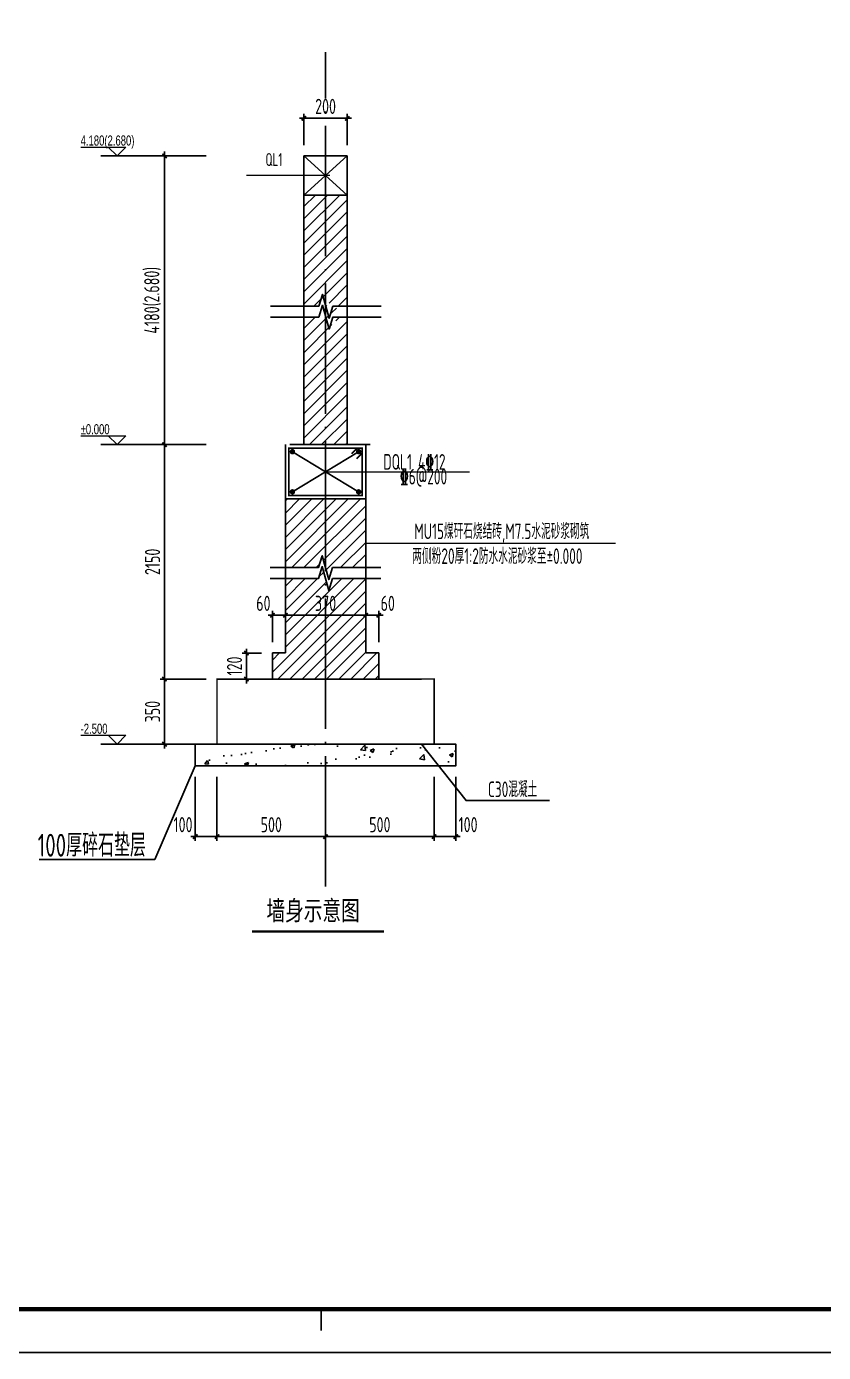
# Model space of a CAD drawing. Extents: x 899043 to 2598688, y -137197 to 211789.
# Drawn here: x 2234974 to 2253326, y 70135 to 100678 of the extents above; entities that cross this region are included whole.
import ezdxf
from ezdxf.enums import TextEntityAlignment as Align

# ---------------------------------------------------------------- set-up
doc = ezdxf.new("R2010")
doc.units = 0
doc.header["$LTSCALE"] = 1500
doc.header["$MEASUREMENT"] = 0
doc.linetypes.add('DOTE', pattern=[2.42, 2, -0.2, 0.02, -0.2])
for name, color, linetype in [('00-tk', 151, 'Continuous'), ('AXIS', 3, 'Continuous'), ('BASE', 7, 'Continuous'), ('DIM', 3, 'Continuous'), ('TEXT', 7, 'Continuous'), ('THIN', 7, 'Continuous'), ('WELD_TEXT', 7, 'Continuous'), ('WINDOW', 4, 'Continuous'), ('标注', 7, 'Continuous')]:
    doc.layers.add(name, color=color, linetype=linetype)
for name, color, linetype, lineweight in [('REIND', 1, 'Continuous', 0), ('REINL', 1, 'Continuous', 0), ('TD-DIM', 7, 'Continuous', 13), ('TD-TEXT', 2, 'Continuous', 13)]:
    doc.layers.add(name, color=color, linetype=linetype, lineweight=lineweight)
doc.styles.add('H350', font='Tssdeng.shx', dxfattribs={"width": 0.65, "height": 360, "bigfont": 'tssdchn.shx'})
doc.styles.add('T&D', font='haiwenrs.shx', dxfattribs={"width": 0.7, "bigfont": 'hztxt.shx'})
doc.styles.add('TSSD_Dimension', font='Tssdeng.shx', dxfattribs={"width": 0.7, "bigfont": 'hztxt.shx'})
doc.styles.add('TSSD_Rein', font='Tssdeng.shx', dxfattribs={"width": 0.7, "bigfont": 'hztxt.shx'})
doc.styles.add('YG图名', font='simhei.ttf', dxfattribs={"width": 0.7, "height": 600})
doc.dimstyles.new('TSSD_100_100', dxfattribs={"dimtxt": 350, "dimasz": 100, "dimexe": 100, "dimexo": 250, "dimgap": 100, "dimtad": 1, "dimdec": 0, "dimzin": 0, "dimdsep": 46, "dimtxsty": 'TSSD_Dimension', "dimblk": 'ARCHTICK', "dimblk1": 'ARCHTICK', "dimblk2": 'ARCHTICK', "dimcen": 0, "dimdle": 100, "dimclrt": 7, "dimadec": 0, "dimazin": 0, "dimtfac": 1, "dimtdec": 0, "dimtix": 1, "dimtmove": 2, "dimatfit": 3, "dimfxl": 0, "dimtolj": 1, "dimtzin": 0, "dimarcsym": 0})
doc.dimstyles.new('TSSD_20_100', dxfattribs={"dimtxt": 350, "dimasz": 100, "dimexe": 100, "dimexo": 250, "dimgap": 100, "dimtad": 1, "dimdec": 0, "dimlfac": 0.2, "dimzin": 0, "dimdsep": 46, "dimtxsty": 'TSSD_Dimension', "dimblk": 'ARCHTICK', "dimblk1": 'ARCHTICK', "dimblk2": 'ARCHTICK', "dimcen": 0, "dimdle": 100, "dimclrt": 7, "dimadec": 0, "dimazin": 0, "dimtfac": 1, "dimtdec": 0, "dimtix": 1, "dimtmove": 2, "dimatfit": 3, "dimfxl": 0, "dimtolj": 1, "dimtzin": 0, "dimarcsym": 0})
pattern_1 = [(45, (2215683.87, 103127.43), (-140.3165, 140.3165), [])]
pattern_2 = [(45, (2215583.87, 103127.43), (-140.3165, 140.3165), [])]

# ---------------------------------------------------------------- blocks, each defined once
blk = doc.blocks.new('_ArchTick')
at = {"color": 0, "linetype": 'ByBlock', "const_width": 0.4}
blk.add_lwpolyline([(-0.5, -0.5), (0.5, 0.5)], dxfattribs=at)
blk = doc.blocks.new('*D455')
at = {"layer": 'Defpoints', "color": 0}
for p in [(2240935, 87116), (2240635, 86247), (2240935, 86247)]:
    blk.add_point(p, dxfattribs=at)
at = {"layer": 'DIM', "color": 0, "lineweight": -2}
for p, q in [((2240535, 87116), (2241035, 87116)), ((2240635, 86497), (2240635, 87216)), ((2240935, 86497), (2240935, 87216))]:
    blk.add_line(p, q, dxfattribs=at)
at = {"layer": 'DIM', "color": 0, "lineweight": -2, "xscale": 100, "yscale": 100, "zscale": 100, "rotation": 180}
blk.add_blockref('_ArchTick', (2240635, 87116), dxfattribs=at)
at = {"layer": 'DIM', "color": 0, "lineweight": -2, "xscale": 100, "yscale": 100, "zscale": 100}
blk.add_blockref('_ArchTick', (2240935, 87116), dxfattribs=at)
at = {"layer": 'DIM', "color": 7, "insert": (2240428, 87391), "char_height": 350, "attachment_point": 5, "style": 'TSSD_Dimension'}
blk.add_mtext('\\A1;60', dxfattribs=at)
blk = doc.blocks.new('*D456')
at = {"layer": 'Defpoints', "color": 0}
for p in [(2242785, 87116), (2240935, 86247), (2242785, 86247)]:
    blk.add_point(p, dxfattribs=at)
at = {"layer": 'DIM', "color": 0, "lineweight": -2}
for p, q in [((2240835, 87116), (2242885, 87116)), ((2240935, 86497), (2240935, 87216)), ((2242785, 86497), (2242785, 87216))]:
    blk.add_line(p, q, dxfattribs=at)
at = {"layer": 'DIM', "color": 0, "lineweight": -2, "xscale": 100, "yscale": 100, "zscale": 100, "rotation": 180}
blk.add_blockref('_ArchTick', (2240935, 87116), dxfattribs=at)
at = {"layer": 'DIM', "color": 0, "lineweight": -2, "xscale": 100, "yscale": 100, "zscale": 100}
blk.add_blockref('_ArchTick', (2242785, 87116), dxfattribs=at)
at = {"layer": 'DIM', "color": 7, "insert": (2241860, 87391), "char_height": 350, "attachment_point": 5, "style": 'TSSD_Dimension'}
blk.add_mtext('\\A1;370', dxfattribs=at)
blk = doc.blocks.new('*D457')
at = {"layer": 'Defpoints', "color": 0}
for p in [(2243085, 87116), (2242785, 86247), (2243085, 86247)]:
    blk.add_point(p, dxfattribs=at)
at = {"layer": 'DIM', "color": 0, "lineweight": -2}
for p, q in [((2242685, 87116), (2243185, 87116)), ((2242785, 86497), (2242785, 87216)), ((2243085, 86497), (2243085, 87216))]:
    blk.add_line(p, q, dxfattribs=at)
at = {"layer": 'DIM', "color": 0, "lineweight": -2, "xscale": 100, "yscale": 100, "zscale": 100, "rotation": 180}
blk.add_blockref('_ArchTick', (2242785, 87116), dxfattribs=at)
at = {"layer": 'DIM', "color": 0, "lineweight": -2, "xscale": 100, "yscale": 100, "zscale": 100}
blk.add_blockref('_ArchTick', (2243085, 87116), dxfattribs=at)
at = {"layer": 'DIM', "color": 7, "insert": (2243292, 87391), "char_height": 350, "attachment_point": 5, "style": 'TSSD_Dimension'}
blk.add_mtext('\\A1;60', dxfattribs=at)
blk = doc.blocks.new('*D458')
at = {"layer": 'Defpoints', "color": 0}
for p in [(2240635, 86247), (2240038, 85647), (2240635, 85647)]:
    blk.add_point(p, dxfattribs=at)
at = {"layer": 'DIM', "color": 0, "lineweight": -2}
for p, q in [((2240385, 86247), (2239938, 86247)), ((2240038, 86247), (2240038, 86347)), ((2240038, 86247), (2240038, 85647)), ((2240385, 85647), (2239938, 85647)), ((2240038, 85647), (2240038, 85547))]:
    blk.add_line(p, q, dxfattribs=at)
at = {"layer": 'DIM', "color": 0, "lineweight": -2, "xscale": 100, "yscale": 100, "zscale": 100}
for p, rotation in [((2240038, 86247), 270), ((2240038, 85647), 90)]:
    blk.add_blockref('_ArchTick', p, dxfattribs=dict(at, rotation=rotation))
at = {"layer": 'DIM', "color": 7, "insert": (2239763, 85947), "char_height": 350, "attachment_point": 5, "rotation": 90, "style": 'TSSD_Dimension'}
blk.add_mtext('\\A1;120', dxfattribs=at)
blk = doc.blocks.new('*D459')
at = {"layer": 'Defpoints', "color": 0}
for p in [(2238151, 85647), (2239360, 85647), (2239360, 84147)]:
    blk.add_point(p, dxfattribs=at)
at = {"layer": 'DIM', "color": 0, "lineweight": -2}
for p, q in [((2239110, 85647), (2238051, 85647)), ((2238151, 84047), (2238151, 85747)), ((2239110, 84147), (2238051, 84147))]:
    blk.add_line(p, q, dxfattribs=at)
at = {"layer": 'DIM', "color": 0, "lineweight": -2, "xscale": 100, "yscale": 100, "zscale": 100}
for p, rotation in [((2238151, 85647), 90), ((2238151, 84147), 270)]:
    blk.add_blockref('_ArchTick', p, dxfattribs=dict(at, rotation=rotation))
at = {"layer": 'DIM', "color": 7, "insert": (2237876, 84897), "char_height": 350, "attachment_point": 5, "rotation": 90, "style": 'TSSD_Dimension'}
blk.add_mtext('\\A1;350', dxfattribs=at)
blk = doc.blocks.new('*D460')
at = {"layer": 'Defpoints', "color": 0}
for p in [(2238151, 97697), (2239360, 97697), (2239360, 91047)]:
    blk.add_point(p, dxfattribs=at)
at = {"layer": 'DIM', "color": 0, "lineweight": -2}
for p, q in [((2238151, 90947), (2238151, 97797)), ((2239110, 97697), (2238051, 97697)), ((2239110, 91047), (2238051, 91047))]:
    blk.add_line(p, q, dxfattribs=at)
at = {"layer": 'DIM', "color": 0, "lineweight": -2, "xscale": 100, "yscale": 100, "zscale": 100}
for p, rotation in [((2238151, 97697), 90), ((2238151, 91047), 270)]:
    blk.add_blockref('_ArchTick', p, dxfattribs=dict(at, rotation=rotation))
at = {"layer": 'DIM', "color": 7, "insert": (2237876, 94372), "char_height": 350, "attachment_point": 5, "rotation": 90, "style": 'TSSD_Dimension'}
blk.add_mtext('\\A1;4180(2.680)', dxfattribs=at)
blk = doc.blocks.new('TD_标高')
at = {"layer": 'TD-DIM'}
blk.add_lwpolyline([(-12.5, 3.05), (3.05, 3.05), (0, 0), (-3.05, 3.05)], dxfattribs=at)
at = {"layer": 'TD-TEXT', "style": 'T&D', "width": 0.7}
blk.add_attdef('%%P0.000', (-12.57, 3.58), '', height=3.5, dxfattribs=at)
blk = doc.blocks.new('*D461')
at = {"layer": 'Defpoints', "color": 0}
for p in [(2242360, 98563), (2241360, 97697), (2242360, 97697)]:
    blk.add_point(p, dxfattribs=at)
at = {"layer": 'DIM', "color": 0, "lineweight": -2}
for p, q in [((2241360, 97947), (2241360, 98663)), ((2242360, 97947), (2242360, 98663)), ((2241260, 98563), (2242460, 98563))]:
    blk.add_line(p, q, dxfattribs=at)
at = {"layer": 'DIM', "color": 0, "lineweight": -2, "xscale": 100, "yscale": 100, "zscale": 100, "rotation": 180}
blk.add_blockref('_ArchTick', (2241360, 98563), dxfattribs=at)
at = {"layer": 'DIM', "color": 0, "lineweight": -2, "xscale": 100, "yscale": 100, "zscale": 100}
blk.add_blockref('_ArchTick', (2242360, 98563), dxfattribs=at)
at = {"layer": 'DIM', "color": 7, "insert": (2241860, 98838), "char_height": 350, "attachment_point": 5, "style": 'TSSD_Dimension'}
blk.add_mtext('\\A1;200', dxfattribs=at)
blk = doc.blocks.new('*D462')
at = {"layer": 'Defpoints', "color": 0}
for p in [(2238151, 91047), (2239360, 91047), (2239360, 85647)]:
    blk.add_point(p, dxfattribs=at)
at = {"layer": 'DIM', "color": 0, "lineweight": -2}
for p, q in [((2239110, 91047), (2238051, 91047)), ((2238151, 85547), (2238151, 91147)), ((2239110, 85647), (2238051, 85647))]:
    blk.add_line(p, q, dxfattribs=at)
at = {"layer": 'DIM', "color": 0, "lineweight": -2, "xscale": 100, "yscale": 100, "zscale": 100}
for p, rotation in [((2238151, 91047), 90), ((2238151, 85647), 270)]:
    blk.add_blockref('_ArchTick', p, dxfattribs=dict(at, rotation=rotation))
at = {"layer": 'DIM', "color": 7, "insert": (2237876, 88347), "char_height": 350, "attachment_point": 5, "rotation": 90, "style": 'TSSD_Dimension'}
blk.add_mtext('\\A1;2150', dxfattribs=at)
blk = doc.blocks.new('*D463')
at = {"layer": 'Defpoints', "color": 0}
for p in [(2238860, 83647), (2239360, 83647), (2239360, 82018)]:
    blk.add_point(p, dxfattribs=at)
at = {"layer": 'DIM', "color": 0, "lineweight": -2}
for p, q in [((2238860, 83397), (2238860, 81918)), ((2239360, 83397), (2239360, 81918)), ((2238760, 82018), (2239460, 82018))]:
    blk.add_line(p, q, dxfattribs=at)
at = {"layer": 'DIM', "color": 0, "lineweight": -2, "xscale": 100, "yscale": 100, "zscale": 100, "rotation": 180}
blk.add_blockref('_ArchTick', (2238860, 82018), dxfattribs=at)
at = {"layer": 'DIM', "color": 0, "lineweight": -2, "xscale": 100, "yscale": 100, "zscale": 100}
blk.add_blockref('_ArchTick', (2239360, 82018), dxfattribs=at)
at = {"layer": 'DIM', "color": 7, "insert": (2238578, 82293), "char_height": 350, "attachment_point": 5, "style": 'TSSD_Dimension'}
blk.add_mtext('\\A1;100', dxfattribs=at)
blk = doc.blocks.new('*D464')
at = {"layer": 'Defpoints', "color": 0}
for p in [(2244360, 83647), (2244860, 83647), (2244860, 82018)]:
    blk.add_point(p, dxfattribs=at)
at = {"layer": 'DIM', "color": 0, "lineweight": -2}
for p, q in [((2244360, 83397), (2244360, 81918)), ((2244860, 83397), (2244860, 81918)), ((2244260, 82018), (2244960, 82018))]:
    blk.add_line(p, q, dxfattribs=at)
at = {"layer": 'DIM', "color": 0, "lineweight": -2, "xscale": 100, "yscale": 100, "zscale": 100, "rotation": 180}
blk.add_blockref('_ArchTick', (2244360, 82018), dxfattribs=at)
at = {"layer": 'DIM', "color": 0, "lineweight": -2, "xscale": 100, "yscale": 100, "zscale": 100}
blk.add_blockref('_ArchTick', (2244860, 82018), dxfattribs=at)
at = {"layer": 'DIM', "color": 7, "insert": (2245142, 82293), "char_height": 350, "attachment_point": 5, "style": 'TSSD_Dimension'}
blk.add_mtext('\\A1;100', dxfattribs=at)
blk = doc.blocks.new('*D465')
at = {"layer": 'Defpoints', "color": 0}
for p in [(2241860, 83647), (2244360, 83647), (2244360, 82018)]:
    blk.add_point(p, dxfattribs=at)
at = {"layer": 'DIM', "color": 0, "lineweight": -2}
for p, q in [((2241860, 83397), (2241860, 81918)), ((2244360, 83397), (2244360, 81918)), ((2241760, 82018), (2244460, 82018))]:
    blk.add_line(p, q, dxfattribs=at)
at = {"layer": 'DIM', "color": 0, "lineweight": -2, "xscale": 100, "yscale": 100, "zscale": 100, "rotation": 180}
blk.add_blockref('_ArchTick', (2241860, 82018), dxfattribs=at)
at = {"layer": 'DIM', "color": 0, "lineweight": -2, "xscale": 100, "yscale": 100, "zscale": 100}
blk.add_blockref('_ArchTick', (2244360, 82018), dxfattribs=at)
at = {"layer": 'DIM', "color": 7, "insert": (2243110, 82293), "char_height": 350, "attachment_point": 5, "style": 'TSSD_Dimension'}
blk.add_mtext('\\A1;500', dxfattribs=at)
blk = doc.blocks.new('*D466')
at = {"layer": 'Defpoints', "color": 0}
for p in [(2239360, 83647), (2241860, 83647), (2241860, 82018)]:
    blk.add_point(p, dxfattribs=at)
at = {"layer": 'DIM', "color": 0, "lineweight": -2}
for p, q in [((2239360, 83397), (2239360, 81918)), ((2241860, 83397), (2241860, 81918)), ((2239260, 82018), (2241960, 82018))]:
    blk.add_line(p, q, dxfattribs=at)
at = {"layer": 'DIM', "color": 0, "lineweight": -2, "xscale": 100, "yscale": 100, "zscale": 100, "rotation": 180}
blk.add_blockref('_ArchTick', (2239360, 82018), dxfattribs=at)
at = {"layer": 'DIM', "color": 0, "lineweight": -2, "xscale": 100, "yscale": 100, "zscale": 100}
blk.add_blockref('_ArchTick', (2241860, 82018), dxfattribs=at)
at = {"layer": 'DIM', "color": 7, "insert": (2240610, 82293), "char_height": 350, "attachment_point": 5, "style": 'TSSD_Dimension'}
blk.add_mtext('\\A1;500', dxfattribs=at)
blk = doc.blocks.new('A$C67844AE1')
at = {"layer": '00-tk'}
for p, q in [((3750, 1500), (124650, 1500)), ((0, 0), (126150, 0))]:
    blk.add_line(p, q, dxfattribs=at)
at = {"layer": '00-tk', "const_width": 150}
blk.add_lwpolyline([(3750, 87600), (124650, 87600), (124650, 1500), (3750, 1500)], close=True, dxfattribs=at)
at = {"layer": '00-tk', "const_width": 52.5}
blk.add_lwpolyline([(64200, 750), (64200, 1500)], dxfattribs=at)

msp = doc.modelspace()

# ---------------------------------------------------------------- hatches: boundary and pattern name
h = msp.add_hatch()
h.set_pattern_fill('ANSI31', color=256, scale=62.5)
h.set_pattern_definition(pattern_1)
h.paths.add_polyline_path([(2242359.8, 94233.4), (2242359.8, 96796.5), (2241359.8, 96796.5), (2241359.8, 94233.4), (2241797.3, 94233.4), (2241884.8, 94508.4), (2242034.8, 93958.4), (2242122.3, 94233.4)])
h = msp.add_hatch()
h.set_pattern_fill('ANSI31', color=256, scale=62.5)
h.set_pattern_definition(pattern_1)
h.paths.add_polyline_path([(2242359.8, 91046.8), (2242359.8, 93983.4), (2242122.3, 93983.4), (2242034.8, 93708.4), (2241884.8, 94258.4), (2241797.3, 93983.4), (2241359.8, 93983.4), (2241359.8, 91046.8)])
h = msp.add_hatch()
h.set_pattern_fill('ANSI31', color=256, scale=62.5)
h.set_pattern_definition(pattern_2)
h.paths.add_polyline_path([(2242784.8, 89796.8), (2240934.8, 89796.8), (2240934.8, 88212.9), (2241697.3, 88212.9), (2241784.8, 88487.9), (2241934.8, 87937.9), (2242022.3, 88212.9), (2242784.8, 88212.9)])
h = msp.add_hatch()
h.set_pattern_fill('ANSI31', color=256, scale=62.5)
h.set_pattern_definition(pattern_2)
h.paths.add_polyline_path([(2242784.8, 87962.9), (2242022.3, 87962.9), (2241934.8, 87687.9), (2241784.8, 88237.9), (2241697.3, 87962.9), (2240934.8, 87962.9), (2240934.8, 86247.5), (2240634.8, 86247.5), (2240634.8, 85647.5), (2243084.8, 85647.5), (2243084.8, 86247.5), (2242784.8, 86247.5)])
at = {"layer": '标注'}
h = msp.add_hatch(dxfattribs=at)
h.set_pattern_fill('AR-CONC', color=251, scale=5, style=0)
h.set_pattern_definition([(50, (1339629.2, -928797.04), (910.92334, -79.69543), [95.25, -1047.75]), (355, (1339629.2, -928797), (-176.2141, 955.2832), [76.2, -838.2]), (100.451, (1339705.1, -928803.7), (734.7125, 875.58344), [80.95, -890.45]), (46.1842, (1339629.2, -928543), (1355.3952, -210.2116), [142.875, -1571.625]), (96.6356, (1339742.2, -928560.6), (1187.0212, 1237.1278), [121.425, -1335.675]), (351.184, (1339629.2, -928543), (1187.023, 1237.1256), [114.3, -1257.3]), (21, (1339756.2, -928606.54), (758.0744, -511.3276), [95.25, -1047.75]), (326, (1339756.2, -928606.5), (309.01014, 920.9398), [76.2, -838.2]), (71.4514, (1339819.4, -928649.15), (1067.08245, 409.6143), [80.95, -890.45]), (37.5, (1339629.23, -928797.04), (15.44302, 422.775194), [0, -828.04, 0, -850.9, 0, -841.375]), (7.5, (1339629.23, -928797.04), (334.09831, 500.90287), [0, -485.14, 0, -808.99, 0, -320.675]), (327.5, (1339346.02, -928797.04), (677.95298, -28.64372), [0, -317.5, 0, -990.6, 0, -1314.45]), (317.5, (1339219, -928797.04), (740.6459, 127.13246), [0, -412.75, 0, -657.86, 0, -933.45])])
h.paths.add_polyline_path([(2244859.8, 83647.5), (2244859.8, 84147.5), (2238964, 84147.5), (2238964, 83647.5)])

# ---------------------------------------------------------------- linework, layer by layer
at = {"ltscale": 0.5}
for p, q in [((2241359.8, 97696.5), (2241359.8, 91046.8)), ((2241359.8, 96796.5), (2242359.8, 97696.5)), ((2241359.8, 97696.5), (2242359.8, 96796.5)), ((2242359.8, 97696.5), (2242359.8, 91046.8)), ((2241359.8, 96796.5), (2242359.8, 96796.5)), ((2240934.8, 91046.8), (2240934.8, 86247.5)), ((2241034.8, 91046.8), (2242884.8, 91046.8)), ((2242784.8, 91046.8), (2242784.8, 86247.5)), ((2241097.3, 90884.3), (2242622.3, 89959.3)), ((2241097.3, 89959.3), (2242622.3, 90884.3)), ((2240934.8, 89796.8), (2242784.8, 89796.8)), ((2240634.8, 86247.5), (2240634.8, 85647.5)), ((2240934.8, 86247.5), (2240634.8, 86247.5)), ((2243084.8, 86247.5), (2242784.8, 86247.5)), ((2243084.8, 86247.5), (2243084.8, 85647.5)), ((2244071.9, 85647.5), (2239356, 85647.5)), ((2244217.8, 84147.5), (2239501.9, 84147.5))]:
    msp.add_line(p, q, dxfattribs=at)
at = {"layer": 'AXIS', "color": 253, "linetype": 'DOTE'}
msp.add_line((2241859.8, 80869.3), (2241859.8, 100083.8), dxfattribs=at)
at = {"layer": 'BASE', "linetype": 'Continuous', "ltscale": 100, "const_width": 35}
msp.add_lwpolyline([(2239359.8, 84147.5), (2239359.8, 85647.5), (2244359.8, 85647.5), (2244359.8, 84147.5), (2239359.8, 84147.5)], dxfattribs=at)
at = {"layer": 'REIND', "ltscale": 0.5, "const_width": 62.5}
for points in [[(2241066.1, 90884.3, 1), (2241128.6, 90884.3, 1)], [(2242591.1, 90884.3, 1), (2242653.6, 90884.3, 1)], [(2241066.1, 89959.3, 1), (2241128.6, 89959.3, 1)], [(2242591.1, 89959.3, 1), (2242653.6, 89959.3, 1)]]:
    msp.add_lwpolyline(points, format="xyb", close=True, dxfattribs=at)
at = {"layer": 'REINL', "ltscale": 0.5, "const_width": 37.5}
msp.add_lwpolyline([(2242703.6, 90965.6), (2241016.1, 90965.6), (2241016.1, 89878.1), (2242703.6, 89878.1)], close=True, dxfattribs=at)
for points in [[(2242458.8, 90835.7), (2242588.8, 90965.6)], [(2242703.6, 90850.7), (2242573.7, 90720.8)]]:
    msp.add_lwpolyline(points, dxfattribs=at)
at = {"layer": 'TD-TEXT', "ltscale": 0.5}
for p, q in [((2241959.8, 97246.5), (2240035.8, 97246.5)), ((2241859.8, 90421.8), (2245172.3, 90421.8)), ((2242784.8, 88775.2), (2248539.7, 88775.2))]:
    msp.add_line(p, q, dxfattribs=at)
at = {"layer": 'TD-TEXT', "ltscale": 0.5, "const_width": 58.3}
msp.add_lwpolyline([(2240169.5, 79833.6), (2243205.6, 79833.6)], dxfattribs=at)
at = {"layer": 'TEXT', "ltscale": 99}
for p, q in [((2238859.8, 83647.5), (2237927.4, 81489.7)), ((2237927.4, 81489.7), (2235263.6, 81489.7))]:
    msp.add_line(p, q, dxfattribs=at)
at = {"layer": 'TEXT', "ltscale": 100}
msp.add_lwpolyline([(2244071.9, 84147.5), (2245096.9, 82847.5), (2247014.4, 82847.5)], dxfattribs=at)
at = {"layer": 'THIN', "ltscale": 0.5}
for p, q in [((2238151.1, 97696.5), (2236683.3, 97696.5)), ((2238151.1, 91046.8), (2236683.3, 91046.8)), ((2238151.1, 84147.5), (2236683.3, 84147.5))]:
    msp.add_line(p, q, dxfattribs=at)
for points in [[(2240592.4, 94233.4), (2241704.9, 94233.4), (2241792.4, 94508.4), (2241942.4, 93958.4), (2242029.9, 94233.4), (2243142.4, 94233.4)], [(2240592.4, 93983.4), (2241704.9, 93983.4), (2241792.4, 94258.4), (2241942.4, 93708.4), (2242029.9, 93983.4), (2243142.4, 93983.4)], [(2240584.8, 88212.9), (2241697.3, 88212.9), (2241784.8, 88487.9), (2241934.8, 87937.9), (2242022.3, 88212.9), (2243134.8, 88212.9)], [(2240584.8, 87962.9), (2241697.3, 87962.9), (2241784.8, 88237.9), (2241934.8, 87687.9), (2242022.3, 87962.9), (2243134.8, 87962.9)]]:
    msp.add_lwpolyline(points, dxfattribs=at)
at = {"layer": 'WINDOW', "linetype": 'ByBlock'}
msp.add_line((2241359.8, 97696.5), (2242359.8, 97696.5), dxfattribs=at)
msp.add_lwpolyline([(2238859.8, 83647.5), (2244859.8, 83647.5), (2244859.8, 84147.5), (2238859.8, 84147.5)], close=True, dxfattribs=at)

# ---------------------------------------------------------------- block references
at = {"layer": 'TD-DIM'}
ref = msp.add_blockref('TD_标高', (2237058.3, 84147.5), dxfattribs=dict(at, xscale=66.6999999997206, yscale=66.70000000001164, zscale=66.7))
ref.add_attrib('%%P0.000', '-2.500', (2236219.9, 84386.1), dxfattribs={"height": 233.45, "style": 'T&D', "width": 0.7})
at = {"layer": 'TEXT'}
ref = msp.add_blockref('TD_标高', (2237058.3, 97696.5), dxfattribs=dict(at, xscale=66.6999999997206, yscale=66.70000000001164, zscale=66.7))
ref.add_attrib('%%P0.000', '4.180(2.680)', (2236219.9, 97935.1), dxfattribs={"layer": 'TD-DIM', "height": 233.45, "style": 'T&D', "width": 0.7})
ref = msp.add_blockref('TD_标高', (2237058.3, 91046.8), dxfattribs=dict(at, xscale=66.6999999997206, yscale=66.70000000001164, zscale=66.7))
ref.add_attrib('%%P0.000', '%%P0.000', (2236219.9, 91285.4), dxfattribs={"layer": 'TD-DIM', "height": 233.45, "style": 'T&D', "width": 0.7})
at = {"layer": 'WELD_TEXT', "linetype": 'ByBlock', "xscale": 0.6666666666278616, "yscale": 0.6666666666715173, "zscale": 0.6666666666666666}
msp.add_blockref('A$C67844AE1', (2198961.1, 70135.3), dxfattribs=at)

# ---------------------------------------------------------------- texts
at = {"layer": 'TEXT'}
for s, height, style, width, p in [('QL1', 300, 'TSSD_Rein', 0.649665, (2240476.3, 97373.3)), ('%%1326@200', 360, 'H350', 0.65, (2243574.8, 90020.8))]:
    msp.add_text(s, height=height, dxfattribs=dict(at, style=style, width=width)).set_placement(p, align=Align.BOTTOM_LEFT)
at = {"layer": 'TEXT', "style": 'H350', "width": 0.65}
for s, p in [('DQL1 4%%13212', (2243189.1, 90469.9)), ('MU15煤矸石烧结砖,M7.5水泥砂浆砌筑', (2243903.2, 88870.1)), ('两侧粉20厚1:2防水水泥砂浆至%%P0.000', (2243859.9, 88298.8))]:
    msp.add_text(s, height=360, dxfattribs=at).set_placement(p)
msp.add_text('C30混凝土', height=360, dxfattribs=at).set_placement((2246167.2, 82927.5), align=Align.CENTER)
at = {"layer": 'TEXT', "ltscale": 99, "style": 'TSSD_Rein', "width": 0.7}
msp.add_text('100厚碎石垫层', height=525, dxfattribs=at).set_placement((2235230.1, 81557))
at = {"layer": 'TEXT', "style": 'YG图名', "width": 0.7}
msp.add_text('墙身示意图', height=450, dxfattribs=at).set_placement((2241572.7, 80324.9), align=Align.MIDDLE)

# ---------------------------------------------------------------- dimensions: what is measured, and where the dimension line sits
at = {"layer": 'DIM'}
for base, p1, p2, picture, middle in [((2242359.8, 98562.7), (2241359.8, 97696.5), (2242359.8, 97696.5), '*D461', (2241859.8, 98837.7)), ((2242784.8, 87115.6), (2240934.8, 86247.5), (2242784.8, 86247.5), '*D456', (2241859.8, 87390.6)), ((2241859.8, 82017.8), (2239359.8, 83647.5), (2241859.8, 83647.5), '*D466', (2240609.8, 82292.8)), ((2244359.8, 82017.8), (2241859.8, 83647.5), (2244359.8, 83647.5), '*D465', (2243109.8, 82292.8))]:
    dim = msp.add_linear_dim(base=base, p1=p1, p2=p2, dimstyle='TSSD_20_100', dxfattribs=at)
    dim.commit()
    dim.dimension.update_dxf_attribs({"geometry": picture, "text_midpoint": middle})
for base, p1, p2, text, picture, middle in [((2238151.1, 97696.5), (2239359.8, 91046.8), (2239359.8, 97696.5), '4180(2.680)', '*D460', (2237876.1, 94371.7)), ((2238151.1, 91046.8), (2239359.8, 85647.5), (2239359.8, 91046.8), '2150', '*D462', (2237876.1, 88347.1)), ((2238151.1, 85647.5), (2239359.8, 84147.5), (2239359.8, 85647.5), '350', '*D459', (2237876.1, 84897.5))]:
    dim = msp.add_linear_dim(base=base, p1=p1, p2=p2, angle=90, text=text, dimstyle='TSSD_100_100', dxfattribs=at)
    dim.commit()
    dim.dimension.update_dxf_attribs({"geometry": picture, "text_midpoint": middle})
for base, p1, p2, picture, middle in [((2240934.8, 87115.6), (2240634.8, 86247.5), (2240934.8, 86247.5), '*D455', (2240428, 87390.6)), ((2243084.8, 87115.6), (2242784.8, 86247.5), (2243084.8, 86247.5), '*D457', (2243291.7, 87390.6)), ((2239359.8, 82017.8), (2238859.8, 83647.5), (2239359.8, 83647.5), '*D463', (2238577.6, 82292.8)), ((2244859.8, 82017.8), (2244359.8, 83647.5), (2244859.8, 83647.5), '*D464', (2245142.1, 82292.8))]:
    dim = msp.add_linear_dim(base=base, p1=p1, p2=p2, dimstyle='TSSD_20_100', dxfattribs=at)
    dim.commit()
    dim.dimension.update_dxf_attribs({"geometry": picture, "text_midpoint": middle, "dimtype": 160})
dim = msp.add_linear_dim(base=(2240038.2, 85647.5), p1=(2240634.8, 86247.5), p2=(2240634.8, 85647.5), angle=90, dimstyle='TSSD_20_100', dxfattribs=at)
dim.commit()
dim.dimension.update_dxf_attribs({"geometry": '*D458', "text_midpoint": (2239763.2, 85947.5)})

doc.saveas('drawing.dxf')
